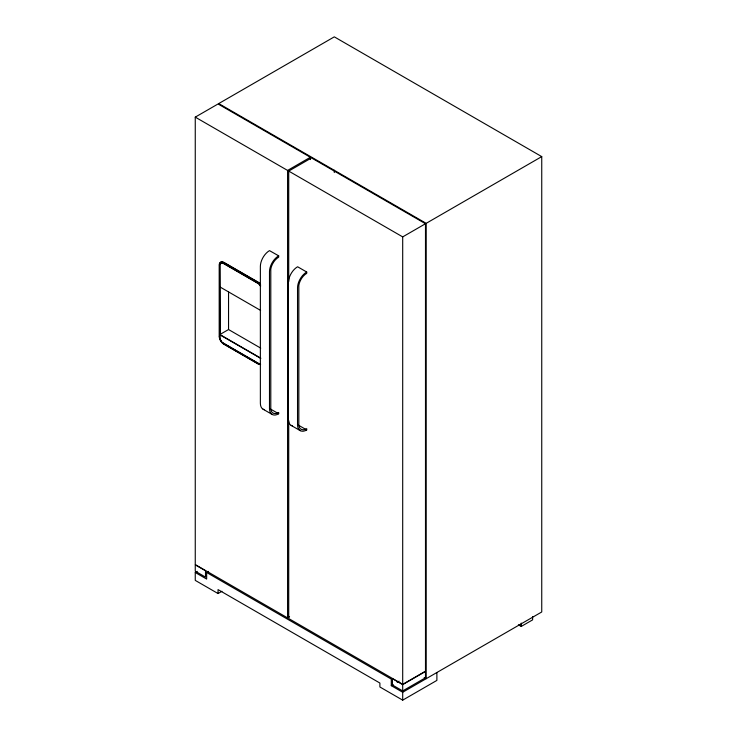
<?xml version="1.0" encoding="UTF-8"?>
<svg xmlns="http://www.w3.org/2000/svg" width="737" height="737" viewBox="0 0 737 737"><rect width="100%" height="100%" fill="white"/><g stroke="black" fill="none" stroke-linecap="round" stroke-linejoin="round"><path stroke-width="1.11" d="M219.93 264.915L219.93 337.38M289.558 616.749L287.577 617.892L195.259 564.597L195.259 117.128L218.051 103.972L310.369 157.267L310.369 159.57M195.259 117.128L287.577 170.431L310.369 157.267M288.72 281.516L288.72 171.085L311.511 157.93L425.489 223.735L425.489 671.195L402.697 684.36L288.72 618.555L288.72 420.707M260.456 286.113A5.481 3.16 60 0 0 258.318 283.625L222.915 263.183A5.481 3.16 60 0 0 219.7 265.044L220.105 334.414M278.687 255.84L278.614 255.886A12.898 7.444 -60 0 0 269.493 271.677L269.493 408.547A12.898 7.444 -60 0 0 278.614 413.816L278.687 412.462L277.057 413.217A11.276 6.513 -60 0 1 270.792 409.597L270.792 269.134A11.276 6.513 -60 0 1 277.057 258.282L278.687 257.158L278.687 255.84L269.493 250.626A12.898 7.444 -60 0 0 260.373 266.416L260.373 403.286A12.898 7.444 -60 0 0 264.426 409.698M306.721 272.027L306.647 272.073A12.898 7.444 -60 0 0 297.536 287.863L297.536 424.742A12.898 7.444 -60 0 0 306.647 430.003L306.721 428.648L305.1 429.404A11.276 6.513 -60 0 1 298.835 425.783L298.835 285.32A11.276 6.513 -60 0 1 305.1 274.468L306.721 273.344L306.721 272.027L297.61 266.766A12.898 7.444 -60 0 0 288.416 282.603L288.416 419.473A12.898 7.444 -60 0 0 292.469 425.885M260.456 363.507A5.481 3.16 60 0 1 258.318 363.525L222.915 343.083A5.481 3.16 60 0 1 219.7 337.509L219.654 334.681L228.544 329.54L260.732 348.131M288.72 171.085L402.697 236.89L425.489 223.735M541.741 156.613L334.303 36.85L218.732 103.576L426.17 223.339L541.741 156.613L541.741 611.977L402.697 692.255L391.292 685.677L391.292 679.09L206.655 572.492L206.655 579.07L195.259 572.492L195.259 580.388L218.051 593.552L221.957 591.295M195.259 572.492L197.212 571.368M206.655 572.492L208.571 571.387M391.292 685.677L393.217 684.562M397.188 682.278L399.085 681.172M402.697 684.618L425.489 671.462L425.489 677.773L402.697 690.938L392.434 685.014L392.434 678.694L402.697 684.618L402.697 690.938M518.378 624.81L521.225 626.45L532.621 619.872L532.621 616.482M218.051 593.552L218.051 589.6L379.896 683.042L379.896 686.985L402.697 700.15L436.884 680.408L436.884 672.513M219.654 286.776L260.612 310.424M219.875 334.543L260.843 358.2M219.654 334.681L260.612 358.329M270.479 409.035L278.687 413.77M298.522 425.221L306.721 429.957M263.045 409.192L272.165 414.452M291.087 425.378L300.208 430.638M424.18 677.543L426.17 678.694L426.17 223.339M521.225 623.069L521.225 626.45M402.697 236.89L402.697 684.36M402.697 692.255L402.697 700.15M334.303 170.238L334.303 172.541M287.577 170.431L287.577 617.892M228.544 291.907L228.544 329.54M260.686 285.984A5.481 3.16 60 0 0 258.549 283.496L223.145 263.054A5.481 3.16 60 0 0 220.068 264.307M260.622 284.851A6.449 3.722 60 0 0 257.941 282.299L223.753 262.556A6.449 3.722 60 0 0 219.193 265.191L219.193 336.256A6.449 3.722 60 0 0 223.753 344.151L257.941 363.894A6.449 3.722 60 0 0 260.622 364.437M222.556 342.447A5.481 3.16 60 0 0 223.145 342.954L258.549 363.396A5.481 3.16 60 0 0 259.138 363.571M221.478 341.194A5.481 3.16 60 0 1 221.017 340.466M220.621 339.711A5.481 3.16 60 0 1 220.299 338.928M260.244 283.929A6.449 3.722 60 0 0 258.171 282.16L223.984 262.427A6.449 3.722 60 0 0 219.423 265.053M259.581 364.318A6.449 3.722 60 0 1 258.171 363.765L223.984 344.022A6.449 3.722 60 0 1 220.289 339.72M219.921 338.799A6.449 3.722 60 0 1 219.423 336.127M205.512 570.779L195.259 564.855L195.259 571.175L205.512 577.099L205.512 570.779"/></g></svg>
